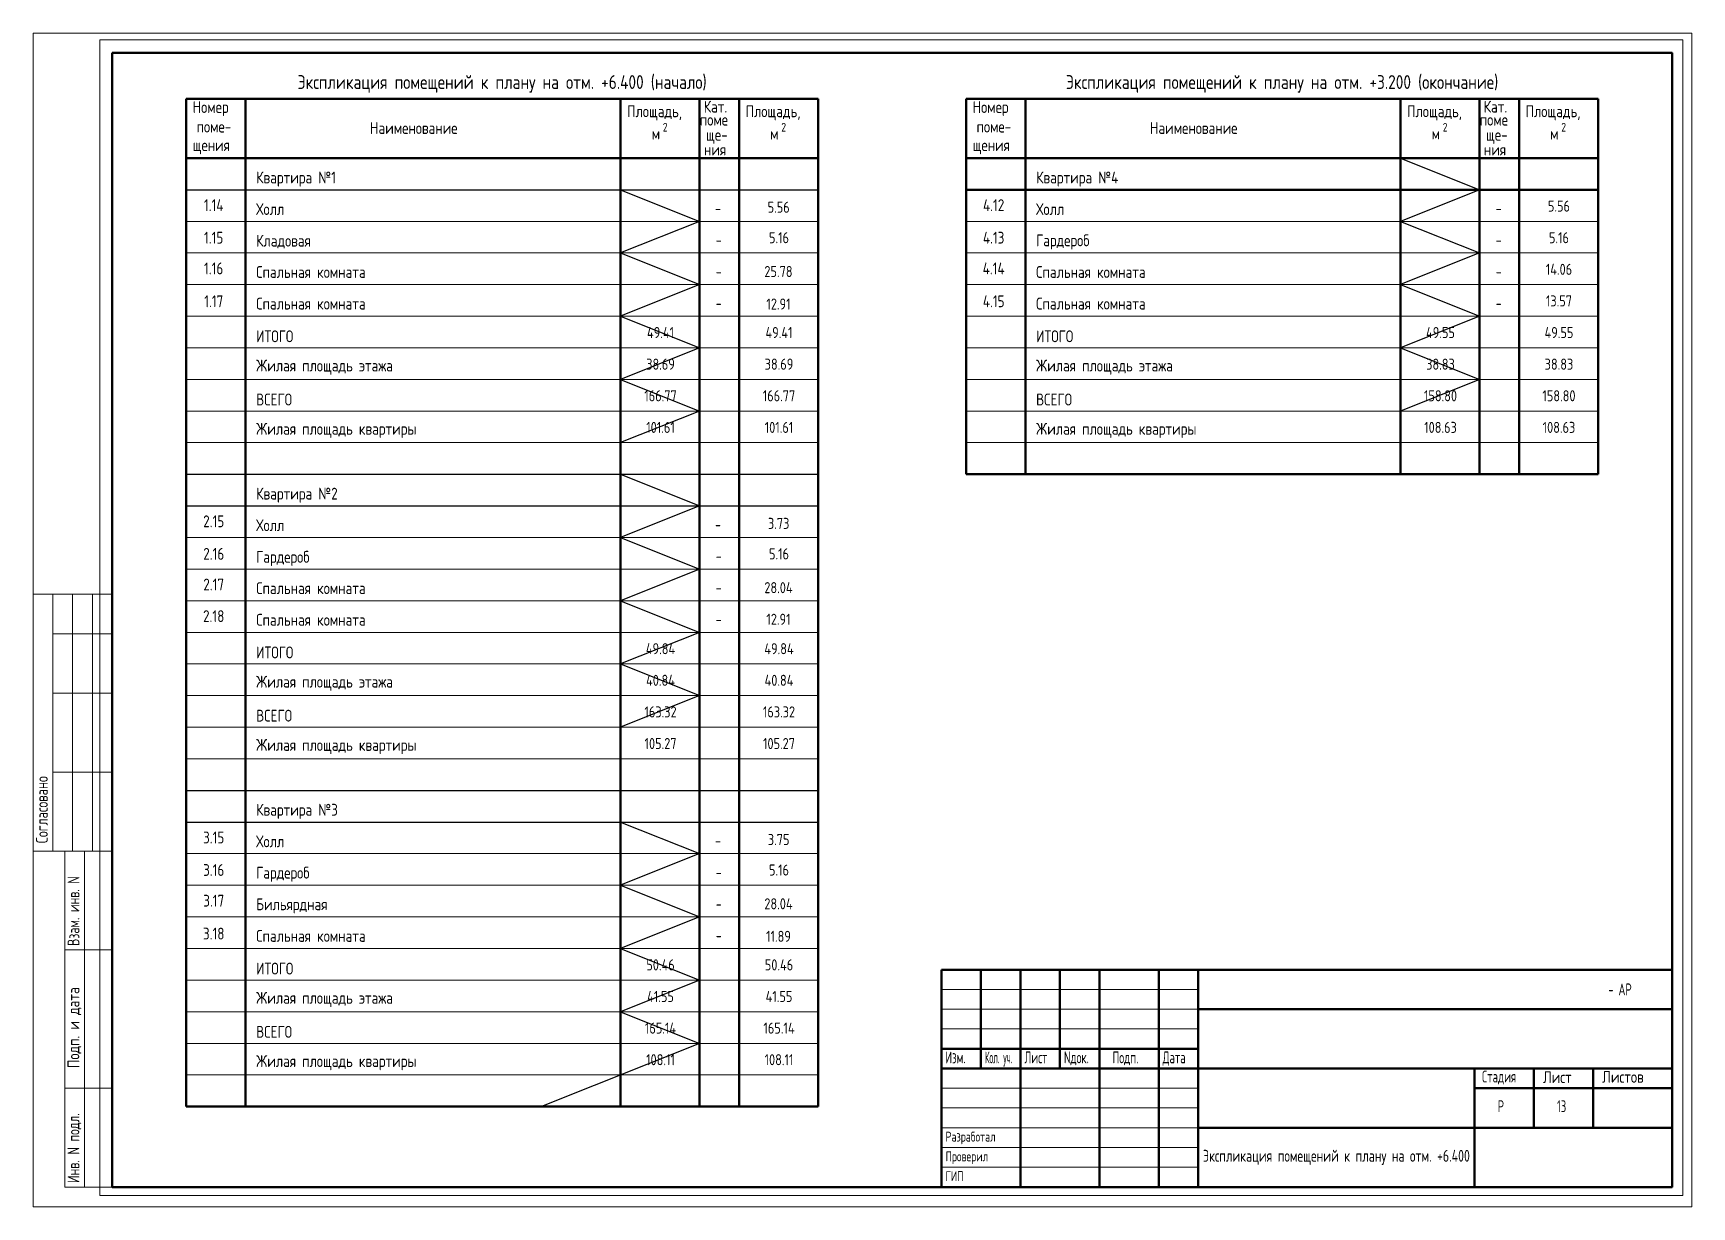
# Paper-space layout 'A13' of a CAD drawing. Header units: millimetres. Extents: x -3 to 417, y -3 to 294.
# The model-space entities are those that its viewports show. They can reach past a viewport. Long polylines and large blocks are cut down to what shows.
import ezdxf
from ezdxf.enums import TextEntityAlignment as Align

# ---------------------------------------------------------------- set-up
doc = ezdxf.new("R2010")
doc.units = ezdxf.units.MM
doc.header["$LTSCALE"] = 100
for name, color, linetype, lineweight in [('0.3', 7, 'Continuous', 30), ('0.5', 7, 'Continuous', 50), ('Примітки 0.09', 200, 'Continuous', 9), ('Тонкі 0.18', 142, 'Continuous', 18), ('Штрихування 0.09', 253, 'Continuous', 9)]:
    doc.layers.add(name, color=color, linetype=linetype, lineweight=lineweight)
doc.layers.add('ViewPorts', color=240, linetype='Continuous', plot=False)
doc.styles.add('GOST 2.304', font='CS_Gost2304.shx')
doc.styles.add('SPDS', font='SPDS.shx', dxfattribs={"width": 0.9})

# ---------------------------------------------------------------- blocks, each defined once
blk = doc.blocks.new('A$C1BD929A5')
at = {"layer": 'Тонкі 0.18', "color": 0, "extrusion": (1, 0, 0)}
for points, elevation in [([(8500, 0), (15000, 0)], -2000), ([(14000, 0), (15000, 0)], -1500), ([(14000, 0), (15000, 0)], -1000), ([(14000, 0), (15000, 0)], -500), ([(12500, 0), (14000, 0)], -1500), ([(12500, 0), (14000, 0)], -1000), ([(12500, 0), (14000, 0)], -500), ([(10500, 0), (12500, 0)], -1500), ([(10500, 0), (12500, 0)], -1000), ([(10500, 0), (12500, 0)], -500), ([(8500, 0), (10500, 0)], -1500), ([(8500, 0), (10500, 0)], -1000), ([(8500, 0), (10500, 0)], -500), ([(0, 0), (8500, 0)], -1200), ([(0, 0), (8500, 0)], -700)]:
    blk.add_lwpolyline(points, dxfattribs=dict(at, elevation=elevation))
at = {"layer": 'Тонкі 0.18', "color": 0, "extrusion": (0, 1, 0)}
for points, elevation in [([(2000, 0), (0, 0)], 15000), ([(1500, 0), (1000, 0)], 14000), ([(1000, 0), (500, 0)], 14000), ([(500, 0), (0, 0)], 14000), ([(1500, 0), (1000, 0)], 12500), ([(1000, 0), (500, 0)], 12500), ([(500, 0), (0, 0)], 12500), ([(1500, 0), (1000, 0)], 10500), ([(1000, 0), (500, 0)], 10500), ([(500, 0), (0, 0)], 10500), ([(2000, 0), (0, 0)], 8500), ([(1200, 0), (0, 0)], 8500), ([(1200, 0), (0, 0)], 6000), ([(1200, 0), (0, 0)], 2500)]:
    blk.add_lwpolyline(points, dxfattribs=dict(at, elevation=elevation))
at = {"layer": 'Тонкі 0.18', "color": 0, "extrusion": (1, 0, 0)}
blk.add_lwpolyline([(0, 0), (8500, 0)], dxfattribs=at)
at = {"layer": 'Тонкі 0.18', "color": 0, "extrusion": (0, 1, 0)}
blk.add_lwpolyline([(1200, 0), (0, 0)], dxfattribs=at)
at = {"layer": 'Тонкі 0.18', "color": 0, "ltscale": 0.01, "style": 'SPDS'}
for s, width, p in [('Согласовано', 0.95, (-1630, 8700)), ('Взам. инв. N', 0.898187, (-830, 6100)), ('Инв. N подл.', 0.909605, (-830, 100))]:
    blk.add_text(s, height=300, rotation=90, dxfattribs=dict(at, width=width)).set_placement(p)
blk.add_text('Подп. и дата', height=300, rotation=90, dxfattribs=at).set_placement((-830, 3010))
blk = doc.blocks.new('A$C2803562B')
at = {"color": 7, "lineweight": 50, "extrusion": (1, 0, 0)}
for points, elevation in [([(5500, 0), (5000, 0)], -17500), ([(5500, 0), (5000, 0)], -16500), ([(5500, 0), (5000, 0)], -15500), ([(5500, 0), (5000, 0)], -14500), ([(5500, 0), (5000, 0)], -13000), ([(5500, 0), (5000, 0)], -12000), ([(5000, 0), (4500, 0)], -17500), ([(5000, 0), (4500, 0)], -16500), ([(5000, 0), (4500, 0)], -15500), ([(5000, 0), (4500, 0)], -14500), ([(5000, 0), (4500, 0)], -13000), ([(5000, 0), (4500, 0)], -12000), ([(4500, 0), (4000, 0)], -17500), ([(4500, 0), (4000, 0)], -16500), ([(4500, 0), (4000, 0)], -15500), ([(4500, 0), (4000, 0)], -14500), ([(4500, 0), (4000, 0)], -13000), ([(4500, 0), (4000, 0)], -12000), ([(4000, 0), (3500, 0)], -17500), ([(4000, 0), (3500, 0)], -16500), ([(4000, 0), (3500, 0)], -15500), ([(4000, 0), (3500, 0)], -14500), ([(4000, 0), (3500, 0)], -13000), ([(4000, 0), (3500, 0)], -12000), ([(3500, 0), (3000, 0)], -17500), ([(3500, 0), (3000, 0)], -16500), ([(3500, 0), (3000, 0)], -15500), ([(3500, 0), (3000, 0)], -14500), ([(3500, 0), (3000, 0)], -13000), ([(3500, 0), (3000, 0)], -12000), ([(3000, 0), (2500, 0)], -16500), ([(3000, 0), (2500, 0)], -14500), ([(3000, 0), (2500, 0)], -13000), ([(3000, 0), (2500, 0)], -12000), ([(3000, 0), (2500, 0)], -5000), ([(3000, 0), (2500, 0)], -3500), ([(3000, 0), (2500, 0)], -2000), ([(2500, 0), (2000, 0)], -16500), ([(2500, 0), (2000, 0)], -14500), ([(2500, 0), (2000, 0)], -13000), ([(2500, 0), (2000, 0)], -12000), ([(2500, 0), (2000, 0)], -5000), ([(2500, 0), (2000, 0)], -3500), ([(2500, 0), (2000, 0)], -2000), ([(2000, 0), (1500, 0)], -16500), ([(2000, 0), (1500, 0)], -14500), ([(2000, 0), (1500, 0)], -13000), ([(2000, 0), (1500, 0)], -12000), ([(2000, 0), (1500, 0)], -5000), ([(2000, 0), (1500, 0)], -3500), ([(2000, 0), (1500, 0)], -2000), ([(1500, 0), (1000, 0)], -16500), ([(1500, 0), (1000, 0)], -14500), ([(1500, 0), (1000, 0)], -13000), ([(1500, 0), (1000, 0)], -12000), ([(1500, 0), (0, 0)], -5000), ([(1000, 0), (500, 0)], -16500), ([(1000, 0), (500, 0)], -14500), ([(1000, 0), (500, 0)], -13000), ([(1000, 0), (500, 0)], -12000), ([(500, 0), (0, 0)], -16500), ([(500, 0), (0, 0)], -14500), ([(500, 0), (0, 0)], -13000), ([(500, 0), (0, 0)], -12000)]:
    blk.add_lwpolyline(points, dxfattribs=dict(at, elevation=elevation))
at = {"color": 7, "extrusion": (0, 1, 0)}
for points, elevation in [([(18500, 0), (17500, 0)], 5000), ([(17500, 0), (16500, 0)], 5000), ([(16500, 0), (15500, 0)], 5000), ([(15500, 0), (14500, 0)], 5000), ([(14500, 0), (13000, 0)], 5000), ([(13000, 0), (12000, 0)], 5000), ([(18500, 0), (17500, 0)], 4500), ([(17500, 0), (16500, 0)], 4500), ([(16500, 0), (15500, 0)], 4500), ([(15500, 0), (14500, 0)], 4500), ([(14500, 0), (13000, 0)], 4500), ([(13000, 0), (12000, 0)], 4500), ([(18500, 0), (17500, 0)], 4000), ([(17500, 0), (16500, 0)], 4000), ([(16500, 0), (15500, 0)], 4000), ([(15500, 0), (14500, 0)], 4000), ([(14500, 0), (13000, 0)], 4000), ([(13000, 0), (12000, 0)], 4000), ([(18500, 0), (17500, 0)], 2500), ([(17500, 0), (16500, 0)], 2500), ([(16500, 0), (15500, 0)], 2500), ([(15500, 0), (14500, 0)], 2500), ([(14500, 0), (13000, 0)], 2500), ([(13000, 0), (12000, 0)], 2500), ([(18500, 0), (17500, 0)], 2000), ([(17500, 0), (16500, 0)], 2000), ([(16500, 0), (15500, 0)], 2000), ([(15500, 0), (14500, 0)], 2000), ([(14500, 0), (13000, 0)], 2000), ([(13000, 0), (12000, 0)], 2000), ([(18500, 0), (17500, 0)], 1500), ([(17500, 0), (16500, 0)], 1500), ([(16500, 0), (15500, 0)], 1500), ([(15500, 0), (14500, 0)], 1500), ([(14500, 0), (13000, 0)], 1500), ([(13000, 0), (12000, 0)], 1500), ([(18500, 0), (17500, 0)], 1000), ([(17500, 0), (16500, 0)], 1000), ([(16500, 0), (15500, 0)], 1000), ([(15500, 0), (14500, 0)], 1000), ([(14500, 0), (13000, 0)], 1000), ([(13000, 0), (12000, 0)], 1000), ([(18500, 0), (17500, 0)], 500), ([(17500, 0), (16500, 0)], 500), ([(16500, 0), (15500, 0)], 500), ([(15500, 0), (14500, 0)], 500), ([(14500, 0), (13000, 0)], 500), ([(13000, 0), (12000, 0)], 500)]:
    blk.add_lwpolyline(points, dxfattribs=dict(at, elevation=elevation))
at = {"color": 7, "lineweight": 50, "extrusion": (0, 1, 0)}
for points, elevation in [([(12000, 0), (5000, 0)], 4500), ([(5000, 0), (3500, 0)], 4500), ([(3500, 0), (2000, 0)], 4500), ([(2000, 0), (0, 0)], 4500), ([(18500, 0), (17500, 0)], 3500), ([(17500, 0), (16500, 0)], 3500), ([(16500, 0), (15500, 0)], 3500), ([(15500, 0), (14500, 0)], 3500), ([(14500, 0), (13000, 0)], 3500), ([(13000, 0), (12000, 0)], 3500), ([(18500, 0), (17500, 0)], 3000), ([(17500, 0), (16500, 0)], 3000), ([(16500, 0), (15500, 0)], 3000), ([(15500, 0), (14500, 0)], 3000), ([(14500, 0), (13000, 0)], 3000), ([(13000, 0), (12000, 0)], 3000), ([(12000, 0), (5000, 0)], 3000), ([(5000, 0), (3500, 0)], 3000), ([(3500, 0), (2000, 0)], 3000), ([(2000, 0), (0, 0)], 3000), ([(5000, 0), (3500, 0)], 2500), ([(3500, 0), (2000, 0)], 2500), ([(2000, 0), (0, 0)], 2500), ([(12000, 0), (5000, 0)], 1500), ([(5000, 0), (3500, 0)], 1500), ([(3500, 0), (2000, 0)], 1500), ([(2000, 0), (0, 0)], 1500)]:
    blk.add_lwpolyline(points, dxfattribs=dict(at, elevation=elevation))
at = {"extrusion": (0, 1, 0)}
blk.add_lwpolyline([(18500, 0), (0, 0)], dxfattribs=at)
at = {"layer": '0.5', "color": 0, "extrusion": (1, 0, 0), "elevation": -18500}
blk.add_lwpolyline([(5500, 0), (0, 0)], dxfattribs=at)
at = {"layer": '0.5', "color": 0, "extrusion": (0, 1, 0), "elevation": 5500}
blk.add_lwpolyline([(18500, 0), (0, 0)], dxfattribs=at)
at = {"layer": '0.5', "color": 0, "extrusion": (1, 0, 0)}
blk.add_lwpolyline([(5500, 0), (0, 0)], dxfattribs=at)
at = {"layer": '0.5', "color": 0, "extrusion": (0, 1, 0)}
blk.add_lwpolyline([(18500, 0), (0, 0)], dxfattribs=at)
at = {"color": 7, "style": 'SPDS'}
for s, height, width, p in [('- АР', 300, 0.805546, (-1613, 4850)), ('Изм.', 300, 0.8, (-18400, 3130)), ('Кол. уч.', 300, 0.6, (-17400, 3130)), ('Лист', 300, 0.8, (-16400, 3130)), ('Nдок.', 300, 0.8, (-15400, 3130)), ('Подп.', 300, 0.8, (-14169, 3130)), ('Дата', 300, 0.8, (-12900, 3130)), ('Стадия', 300, 0.805546, (-4811, 2646)), ('Р', 300, 0.805546, (-4415, 1895)), ('Разработал', 250, 0.9, (-18396, 1150)), ('Проверил', 250, 0.9, (-18396, 650)), ('ГИП', 250, 0.9, (-18396, 150))]:
    blk.add_text(s, height=height, dxfattribs=dict(at, width=width)).set_placement(p)
for s, p in [('Лист', (-3269, 2630)), ('Листов', (-1769, 2638))]:
    blk.add_text(s, height=300, dxfattribs=at).set_placement(p)

msp = doc.modelspace()

# ---------------------------------------------------------------- linework, layer by layer
at = {"layer": '0.3'}
for p, q in [((112479.617, -152225.305), (128479.617, -152225.305)), ((112479.617, -159425.305), (128479.617, -159425.305)), ((112479.617, -160225.305), (128479.617, -160225.305)), ((112479.617, -167425.305), (128479.617, -167425.305)), ((112479.617, -168225.305), (128479.617, -168225.305))]:
    msp.add_line(p, q, dxfattribs=at)
at = {"layer": '0.5'}
for p, q in [((112479.617, -149925.305), (128479.617, -149925.305)), ((112479.617, -149925.305), (112479.617, -175425.305)), ((113979.617, -149925.305), (113979.617, -175425.305)), ((123479.617, -149925.305), (123479.617, -175425.305)), ((125479.617, -149925.305), (125479.617, -175425.305)), ((126479.617, -149925.305), (126479.617, -175425.305)), ((128479.617, -149925.305), (128479.617, -175425.305)), ((132229.617, -149925.305), (148229.617, -149925.305)), ((132229.617, -149925.305), (132229.617, -159425.305)), ((133729.617, -149925.305), (133729.617, -159425.305)), ((143229.617, -149925.305), (143229.617, -159425.305)), ((145229.617, -149925.305), (145229.617, -159425.305)), ((146229.617, -149925.305), (146229.617, -159425.305)), ((148229.617, -149925.305), (148229.617, -159425.305)), ((112479.617, -151425.305), (128479.617, -151425.305)), ((132229.617, -151425.305), (148229.617, -151425.305)), ((132229.617, -152225.305), (148229.617, -152225.305)), ((132229.617, -159425.305), (148229.617, -159425.305)), ((112479.617, -175425.305), (128479.617, -175425.305))]:
    msp.add_line(p, q, dxfattribs=at)
at = {"layer": 'ViewPorts', "ltscale": 0.75}
for points in [[(143229.617, -151425.305), (145229.617, -152225.305), (143229.617, -153025.305), (145229.617, -153825.305), (143229.617, -154625.305), (145229.617, -155425.305), (143229.617, -156225.305), (145229.617, -157025.305), (143229.617, -157825.305)], [(123479.617, -152225.305), (125479.617, -153025.305), (123479.617, -153825.305), (125479.617, -154625.305), (123479.617, -155425.305), (125479.617, -156225.305), (123479.617, -157025.305), (125479.617, -157825.305), (123479.617, -158625.305)], [(143229.617, -154625.305), (145229.617, -155425.305), (143229.617, -156225.305), (145229.617, -157025.305), (143229.617, -157825.305)], [(123479.617, -155425.305), (125479.617, -156225.305), (123479.617, -157025.305), (125479.617, -157825.305), (123479.617, -158625.305)], [(123479.617, -159425.305), (125479.617, -160225.305), (123479.617, -161025.305), (125479.617, -161825.305), (123479.617, -162625.305), (125479.617, -163425.305), (123479.617, -164225.305), (125479.617, -165025.305), (123479.617, -165825.305)], [(123479.617, -168225.305), (125479.617, -169025.305), (123479.617, -169825.305), (125479.617, -170625.305), (123479.617, -171425.305), (125479.617, -172225.305), (123479.617, -173025.305), (125479.617, -173825.305), (121479.617, -175425.305)]]:
    msp.add_lwpolyline(points, dxfattribs=at)
at = {"layer": 'Тонкі 0.18'}
for p, q in [((112479.617, -153025.305), (128479.617, -153025.305)), ((132229.617, -153025.305), (148229.617, -153025.305)), ((112479.617, -153825.305), (128479.617, -153825.305)), ((132229.617, -153825.305), (148229.617, -153825.305)), ((112479.617, -154625.305), (128479.617, -154625.305)), ((132229.617, -154625.305), (148229.617, -154625.305)), ((112479.617, -155425.305), (128479.617, -155425.305)), ((132229.617, -155425.305), (148229.617, -155425.305)), ((112479.617, -156225.305), (128479.617, -156225.305)), ((132229.617, -156225.305), (148229.617, -156225.305)), ((112479.617, -157025.305), (128479.617, -157025.305)), ((132229.617, -157025.305), (148229.617, -157025.305)), ((112479.617, -157825.305), (128479.617, -157825.305)), ((132229.617, -157825.305), (148229.617, -157825.305)), ((112479.617, -158625.305), (128479.617, -158625.305)), ((132229.617, -158625.305), (148229.617, -158625.305)), ((112479.617, -161025.305), (128479.617, -161025.305)), ((112479.617, -161825.305), (128479.617, -161825.305)), ((112479.617, -162625.305), (128479.617, -162625.305)), ((112479.617, -163425.305), (128479.617, -163425.305)), ((112479.617, -164225.305), (128479.617, -164225.305)), ((112479.617, -165025.305), (128479.617, -165025.305)), ((112479.617, -165825.305), (128479.617, -165825.305)), ((112479.617, -166625.305), (128479.617, -166625.305)), ((112479.617, -169025.305), (128479.617, -169025.305)), ((112479.617, -169825.305), (128479.617, -169825.305)), ((112479.617, -170625.305), (128479.617, -170625.305)), ((112479.617, -171425.305), (128479.617, -171425.305)), ((112479.617, -172225.305), (128479.617, -172225.305)), ((112479.617, -173025.305), (128479.617, -173025.305)), ((112479.617, -173825.305), (128479.617, -173825.305)), ((112479.617, -174625.305), (128479.617, -174625.305))]:
    msp.add_line(p, q, dxfattribs=at)

# ---------------------------------------------------------------- texts
at = {"layer": 'Примітки 0.09', "style": 'GOST 2.304'}
for s, height, p in [('Экспликация помещений к плану на отм. +6.400 (начало)', 350, (120479.617, -149675.082)), ('Экспликация помещений к плану на отм. +3.200 (окончание)', 350, (140229.617, -149675.082)), ('5.56', 280, (127481.917, -152808.165)), ('5.56', 280, (147240.601, -152779.176)), ('5.16', 280, (127490.601, -153579.176)), ('5.16', 280, (147240.601, -153579.176)), ('14.06', 280, (147240.601, -154379.176)), ('25.78', 280, (127477.175, -154434.321)), ('12.91', 280, (127477.175, -155257.56)), ('13.57', 280, (147240.601, -155179.176)), ('49.41', 280, (124490.601, -155979.176)), ('49.41', 280, (127490.601, -155979.176)), ('49.55', 280, (144240.601, -155979.176)), ('49.55', 280, (147240.601, -155979.176)), ('38.69', 280, (124490.601, -156779.176)), ('38.69', 280, (127490.601, -156779.176)), ('38.83', 280, (144240.601, -156779.176)), ('38.83', 280, (147240.601, -156779.176)), ('166.77', 280, (124490.601, -157579.176)), ('166.77', 280, (127490.601, -157579.176)), ('158.80', 280, (144240.601, -157579.176)), ('158.80', 280, (147240.601, -157579.176)), ('101.61', 280, (124490.601, -158379.176)), ('101.61', 280, (127490.601, -158379.176)), ('108.63', 280, (144240.601, -158379.176)), ('108.63', 280, (147240.601, -158379.176)), ('3.73', 280, (127481.917, -160808.165)), ('5.16', 280, (127490.601, -161579.176)), ('28.04', 280, (127477.175, -162434.321)), ('12.91', 280, (127477.175, -163234.321)), ('49.84', 280, (124490.601, -163979.176)), ('49.84', 280, (127490.601, -163979.176)), ('40.84', 280, (124490.601, -164779.176)), ('40.84', 280, (127490.601, -164779.176)), ('163.32', 280, (124490.601, -165579.176)), ('163.32', 280, (127490.601, -165579.176)), ('105.27', 280, (124490.601, -166379.176)), ('105.27', 280, (127490.601, -166379.176)), ('3.75', 280, (127481.917, -168808.165)), ('5.16', 280, (127490.601, -169579.176)), ('28.04', 280, (127477.175, -170434.321)), ('11.89', 280, (127477.175, -171257.56)), ('50.46', 280, (124490.601, -171979.176)), ('50.46', 280, (127490.601, -171979.176)), ('41.55', 280, (124490.601, -172779.176)), ('41.55', 280, (127490.601, -172779.176)), ('165.14', 280, (124490.601, -173579.176)), ('165.14', 280, (127490.601, -173579.176)), ('108.11', 280, (124490.601, -174379.176)), ('108.11', 280, (127490.601, -174379.176))]:
    msp.add_text(s, height=height, dxfattribs=at).set_placement(p, align=Align.CENTER)
for s, height, p in [('Номер', 300, (112644.346, -150283.181)), ('Площадь,', 300, (123644.702, -150390.297)), ('Кат.', 300, (125584.18, -150272.845)), ('Площадь,', 300, (126644.702, -150390.297)), ('Номер', 300, (132394.346, -150283.181)), ('Площадь,', 300, (143394.702, -150390.297)), ('Кат.', 300, (145334.18, -150272.845)), ('Площадь,', 300, (146394.702, -150390.297)), ('поме-', 300, (112743.012, -150777.835)), ('Наименование', 300, (117133.908, -150813.831)), ('м', 300, (124266.335, -150955.491)), ('2', 220, (124548.57, -150752.792)), ('поме', 300, (125486.731, -150602.936)), ('ще-', 300, (125643.734, -150983.963)), ('м', 300, (127266.335, -150955.491)), ('2', 220, (127548.57, -150752.792)), ('поме-', 300, (132493.012, -150777.835)), ('Наименование', 300, (136883.908, -150813.831)), ('м', 300, (144016.335, -150955.491)), ('2', 220, (144298.57, -150752.792)), ('поме', 300, (145236.731, -150602.936)), ('ще-', 300, (145393.734, -150983.963)), ('м', 300, (147016.335, -150955.491)), ('2', 220, (147298.57, -150752.792)), ('щения', 300, (112644.346, -151245.34)), ('ния', 300, (125589.595, -151359.247)), ('щения', 300, (132394.346, -151245.34)), ('ния', 300, (145339.595, -151359.247))]:
    msp.add_text(s, height=height, rotation=360, dxfattribs=at).set_placement(p)
for s, height, p in [('Квартира №1', 300, (114251.163, -152064.573)), ('Квартира №4', 300, (134001.163, -152064.573)), ('Холл', 300, (114251.163, -152864.573)), (' -', 280, (125725.22, -152836.301)), ('Холл', 300, (134001.163, -152864.573)), ('  -', 280, (145351.324, -152836.301)), ('Кладовая', 300, (114251.163, -153664.573)), ('  -', 280, (125601.324, -153636.301)), ('Гардероб', 300, (134001.163, -153656.806)), ('  -', 280, (145351.324, -153636.301)), ('Спальная комната', 300, (114251.163, -154456.806)), ('  -', 280, (125601.324, -154436.301)), ('Спальная комната', 300, (134001.163, -154456.806)), ('  -', 280, (145351.324, -154436.301)), ('Спальная комната', 300, (114251.163, -155256.806)), ('Спальная комната', 300, (134001.163, -155256.806)), ('  -', 280, (125601.324, -155236.301)), ('  -', 280, (145351.324, -155236.301)), ('ИТОГО', 300, (114251.163, -156084.003)), ('ИТОГО', 300, (134001.163, -156084.003)), ('Жилая площадь этажа', 300, (114251.163, -156824.003)), ('Жилая площадь этажа', 300, (134001.163, -156824.003)), ('ВСЕГО', 300, (114251.163, -157684.003)), ('ВСЕГО', 300, (134001.163, -157684.003)), ('Жилая площадь квартиры', 300, (114251.163, -158424.003)), ('Жилая площадь квартиры', 300, (134001.163, -158424.003)), ('Квартира №2', 300, (114251.163, -160064.573)), ('Холл', 300, (114251.163, -160864.573)), (' -', 280, (125725.22, -160836.301)), ('Гардероб', 300, (114251.163, -161664.573)), ('  -', 280, (125601.324, -161636.301)), ('Спальная комната', 300, (114251.163, -162456.806)), ('  -', 280, (125601.324, -162436.301)), ('Спальная комната', 300, (114251.163, -163256.806)), ('  -', 280, (125601.324, -163236.301)), ('ИТОГО', 300, (114251.163, -164084.003)), ('Жилая площадь этажа', 300, (114251.163, -164824.003)), ('ВСЕГО', 300, (114251.163, -165684.003)), ('Жилая площадь квартиры', 300, (114251.163, -166424.003)), ('Квартира №3', 300, (114251.163, -168064.573)), ('Холл', 300, (114251.163, -168864.573)), (' -', 280, (125725.22, -168836.301)), ('Гардероб', 300, (114251.163, -169656.806)), ('  -', 280, (125601.324, -169636.301)), ('Бильярдная', 300, (114251.163, -170456.806)), ('  -', 280, (125601.324, -170436.301)), ('Спальная комната', 300, (114251.163, -171256.806)), ('  -', 280, (125601.324, -171236.301)), ('ИТОГО', 300, (114251.163, -172084.003)), ('Жилая площадь этажа', 300, (114251.163, -172824.003)), ('ВСЕГО', 300, (114251.163, -173684.003)), ('Жилая площадь квартиры', 300, (114251.163, -174424.003))]:
    msp.add_text(s, height=height, dxfattribs=at).set_placement(p)
for s, p in [('1.14', (113176.44, -152765.795)), ('4.12', (132926.44, -152765.795)), ('1.15', (113176.44, -153589.033)), ('4.13', (132926.44, -153589.033)), ('1.16', (113176.44, -154365.795)), ('4.14', (132926.44, -154365.795)), ('1.17', (113176.44, -155198.505)), ('4.15', (132926.44, -155198.505)), ('2.15', (113176.44, -160765.795)), ('2.16', (113176.44, -161589.033)), ('2.17', (113176.44, -162365.795)), ('2.18', (113176.44, -163165.795)), ('3.15', (113176.44, -168765.795)), ('3.16', (113176.44, -169589.033)), ('3.17', (113176.44, -170365.795)), ('3.18', (113176.44, -171198.505))]:
    msp.add_text(s, height=300, rotation=360, dxfattribs=at).set_placement(p, align=Align.CENTER)

psp = doc.layouts.new('A13')

# ---------------------------------------------------------------- linework, layer by layer
at = {"layer": '0.5', "ltscale": 0.01}
psp.add_lwpolyline([(16.98, 288.8), (411.98, 288.8), (411.98, 1.83), (16.98, 1.83)], close=True, dxfattribs=at)
at = {"layer": 'Штрихування 0.09', "ltscale": 0.01}
psp.add_lwpolyline([(-3.02, 293.8), (416.98, 293.8), (416.98, -3.17), (-3.02, -3.17)], close=True, dxfattribs=at)

# ---------------------------------------------------------------- block references
at = {"xscale": 0.009999999999990905, "yscale": 0.009999999999990905, "zscale": 0.009999999999990905}
psp.add_blockref('A$C1BD929A5', (16.98, 1.83), dxfattribs=at)
at = {"layer": 'Тонкі 0.18', "xscale": 0.009999999999990905, "yscale": 0.009999999999990905, "zscale": 0.009999999999990905}
psp.add_blockref('A$C2803562B', (411.98, 1.83), dxfattribs=at)

# ---------------------------------------------------------------- texts
at = {"layer": 'Примітки 0.09', "style": 'SPDS', "width": 0.805546}
psp.add_text('13', height=3, dxfattribs=at).set_placement((382.84, 20.77))
at = {"layer": 'Примітки 0.09', "color": 7, "insert": (326.98, 9.33), "char_height": 3, "width": 70, "attachment_point": 5, "style": 'SPDS'}
psp.add_mtext('{\\C256;Экспликация помещений к плану на отм. +6.400}', dxfattribs=at)

# ---------------------------------------------------------------- viewports
at = {"layer": 'ViewPorts', "ltscale": 0.01}
psp.add_viewport(center=(214.29, 145.9), size=(400.83, 292.477), view_center_point=(130335.545, -163054.048), view_height=29247.69876, dxfattribs=at)

doc.saveas('drawing.dxf')
